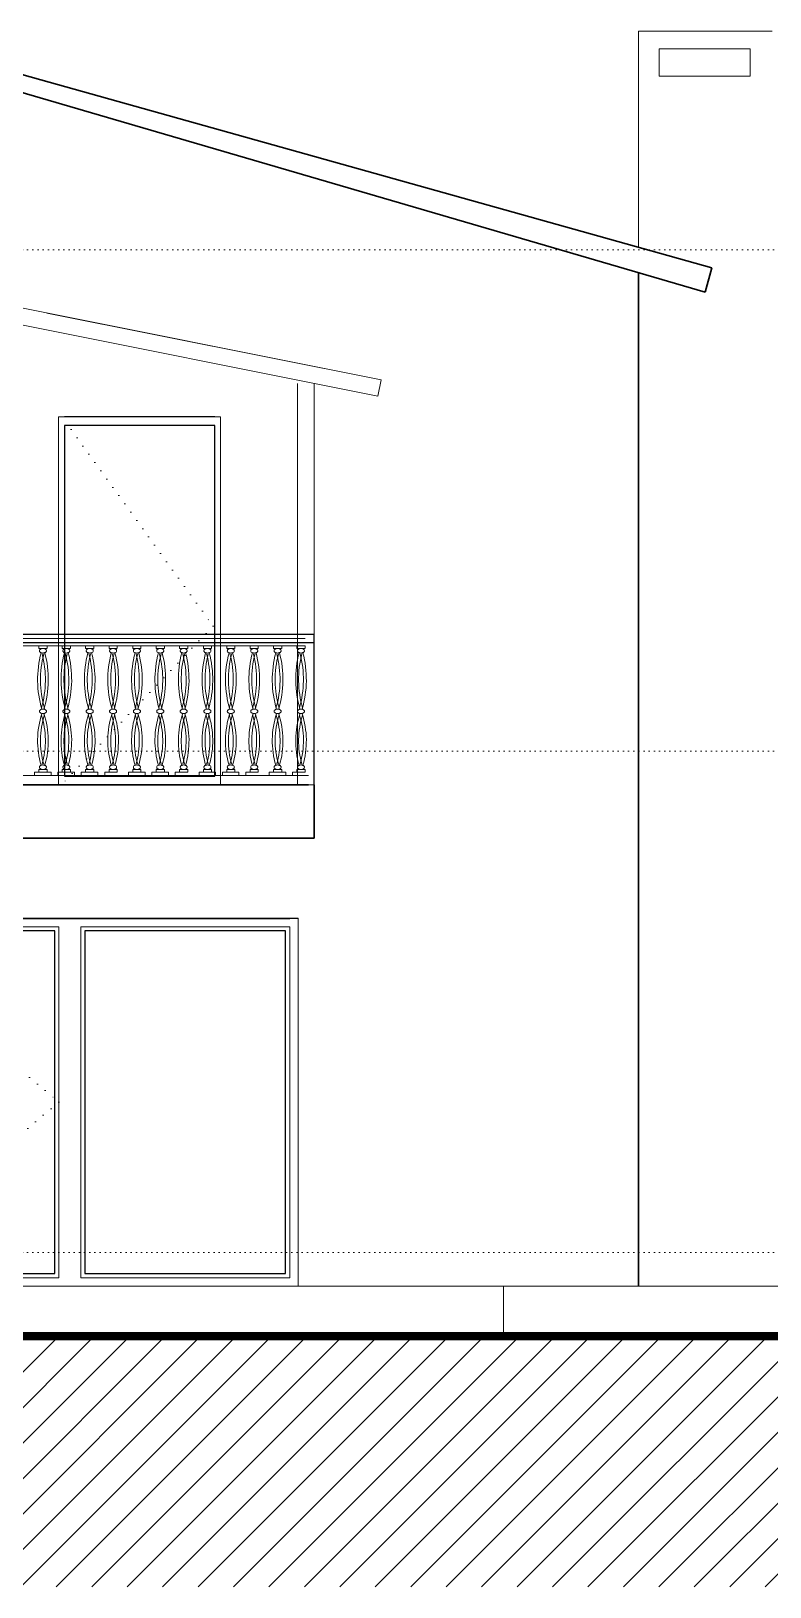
# Model space of a CAD drawing. Extents: x 775040 to 808375, y 4159409 to 4163651.
# Drawn here: x 799106 to 799548, y 4160061 to 4160992 of the extents above; entities that cross this region are included whole.
import ezdxf

# ---------------------------------------------------------------- set-up
doc = ezdxf.new("R2010")
doc.units = 0
doc.header["$MEASUREMENT"] = 0
doc.linetypes.add('ACAD_ISO07W100', pattern=[3, 0, -3])
doc.linetypes.add('DUZ', pattern=[500, 500])
doc.layers.get('0').update_dxf_attribs({"linetype": 'DUZ'})
doc.layers.add('pencere', color=3, linetype='Continuous')
for name, color, linetype, lineweight in [('Z_g2', 2, 'Continuous', 9), ('Z_g4', 4, 'Continuous', 15), ('Z_g5', 5, 'Continuous', 18), ('Z_g6', 6, 'Continuous', 20), ('Z_g8', 192, 'Continuous', 30), ('Z_izdot', 42, 'ACAD_ISO07W100', 9), ('Z_tarama', 8, 'Continuous', 5)]:
    doc.layers.add(name, color=color, linetype=linetype, lineweight=lineweight)

msp = doc.modelspace()

# ---------------------------------------------------------------- linework, layer by layer
at = {"color": 7, "linetype": 'Continuous'}
for p, q in [((799215.98, 4160761.14), (799125.98, 4160761.14)), ((798845.36, 4160631.14), (799275.49, 4160631.14)), ((799275.49, 4160541.14), (799275.49, 4160631.14)), ((798845.36, 4160626.14), (799275.49, 4160626.14))]:
    msp.add_line(p, q, dxfattribs=at)
at = {"layer": 'pencere'}
msp.add_lwpolyline([(799215.98, 4160756.14), (799125.98, 4160756.14), (799125.98, 4160546.14), (799215.98, 4160546.14)], close=True, dxfattribs=at)
at = {"layer": 'pencere', "color": 8}
for points in [[(799120.17, 4160453.64), (799000.17, 4160453.64), (799000.17, 4160248.64), (799120.17, 4160248.64)], [(799258.28, 4160453.64), (799138.28, 4160453.64), (799138.28, 4160248.64), (799258.28, 4160248.64)]]:
    msp.add_lwpolyline(points, close=True, dxfattribs=at)
at = {"layer": 'Z_g2'}
for p, q in [((798856.02, 4160630.91), (799270.02, 4160630.91)), ((799270.02, 4160628.54), (798856.02, 4160628.54)), ((798856.02, 4160624.19), (799270.02, 4160624.19)), ((799110.67, 4160624.13), (799110.67, 4160622.61)), ((799110.67, 4160624.13), (799115.58, 4160624.13)), ((799110.67, 4160622.61), (799115.41, 4160622.61)), ((799115.58, 4160622.61), (799115.58, 4160624.13)), ((799124.67, 4160624.13), (799124.67, 4160622.61)), ((799124.67, 4160624.13), (799129.58, 4160624.13)), ((799124.67, 4160622.61), (799129.41, 4160622.61)), ((799129.58, 4160622.61), (799129.58, 4160624.13)), ((799138.67, 4160624.13), (799138.67, 4160622.61)), ((799138.67, 4160624.13), (799143.58, 4160624.13)), ((799138.67, 4160622.61), (799143.41, 4160622.61)), ((799143.58, 4160622.61), (799143.58, 4160624.13)), ((799152.67, 4160624.13), (799152.67, 4160622.61)), ((799152.67, 4160624.13), (799157.58, 4160624.13)), ((799152.67, 4160622.61), (799157.41, 4160622.61)), ((799157.58, 4160622.61), (799157.58, 4160624.13)), ((799166.89, 4160624.13), (799166.89, 4160622.61)), ((799166.89, 4160622.61), (799171.63, 4160622.61)), ((799171.8, 4160622.61), (799171.8, 4160624.13)), ((799180.89, 4160624.13), (799180.89, 4160622.61)), ((799180.89, 4160622.61), (799185.63, 4160622.61)), ((799185.8, 4160622.61), (799185.8, 4160624.13)), ((799194.89, 4160624.13), (799194.89, 4160622.61)), ((799194.89, 4160622.61), (799199.63, 4160622.61)), ((799199.8, 4160622.61), (799199.8, 4160624.13)), ((799209.11, 4160624.13), (799209.11, 4160622.61)), ((799209.11, 4160622.61), (799213.85, 4160622.61)), ((799214.02, 4160622.61), (799214.02, 4160624.13)), ((799223.11, 4160624.13), (799223.11, 4160622.61)), ((799223.11, 4160622.61), (799227.85, 4160622.61)), ((799228.02, 4160622.61), (799228.02, 4160624.13)), ((799237.11, 4160624.13), (799237.11, 4160622.61)), ((799237.11, 4160622.61), (799241.85, 4160622.61)), ((799242.02, 4160622.61), (799242.02, 4160624.13)), ((799251.11, 4160624.13), (799251.11, 4160622.61)), ((799251.11, 4160622.61), (799255.85, 4160622.61)), ((799256.02, 4160622.61), (799256.02, 4160624.13)), ((799265.11, 4160624.13), (799265.11, 4160622.61)), ((799265.11, 4160622.61), (799269.85, 4160622.61)), ((799270.02, 4160622.61), (799270.02, 4160624.13)), ((798856.08, 4160546.68), (799272.03, 4160546.68)), ((799108.08, 4160546.65), (799108.08, 4160548.71)), ((799108.08, 4160548.71), (799118, 4160548.71)), ((799108.08, 4160546.65), (799118, 4160546.65)), ((799110.67, 4160550.23), (799115.58, 4160550.23)), ((799110.67, 4160548.71), (799110.67, 4160550.23)), ((799115.58, 4160550.23), (799115.58, 4160548.71)), ((799118, 4160548.71), (799118, 4160546.65)), ((799122.08, 4160546.65), (799122.08, 4160548.71)), ((799122.08, 4160548.71), (799132, 4160548.71)), ((799122.08, 4160546.65), (799132, 4160546.65)), ((799124.67, 4160550.23), (799129.58, 4160550.23)), ((799124.67, 4160548.71), (799124.67, 4160550.23)), ((799129.58, 4160550.23), (799129.58, 4160548.71)), ((799132, 4160548.71), (799132, 4160546.65)), ((799136.08, 4160546.65), (799136.08, 4160548.71)), ((799136.08, 4160548.71), (799146, 4160548.71)), ((799136.08, 4160546.65), (799146, 4160546.65)), ((799138.67, 4160550.23), (799143.58, 4160550.23)), ((799138.67, 4160548.71), (799138.67, 4160550.23)), ((799143.58, 4160550.23), (799143.58, 4160548.71)), ((799146, 4160548.71), (799146, 4160546.65)), ((799150.08, 4160546.65), (799150.08, 4160548.71)), ((799150.08, 4160548.71), (799157.58, 4160548.71)), ((799150.08, 4160546.65), (799272.03, 4160546.65)), ((799152.67, 4160550.23), (799157.58, 4160550.23)), ((799152.67, 4160548.71), (799152.67, 4160550.23)), ((799157.58, 4160550.23), (799157.58, 4160548.71)), ((799164.3, 4160546.65), (799164.3, 4160548.71)), ((799164.3, 4160548.71), (799174.22, 4160548.71)), ((799166.89, 4160550.23), (799171.8, 4160550.23)), ((799166.89, 4160548.71), (799166.89, 4160550.23)), ((799171.8, 4160550.23), (799171.8, 4160548.71)), ((799174.22, 4160548.71), (799174.22, 4160546.65)), ((799178.3, 4160546.65), (799178.3, 4160548.71)), ((799178.3, 4160548.71), (799188.22, 4160548.71)), ((799180.89, 4160550.23), (799185.8, 4160550.23)), ((799180.89, 4160548.71), (799180.89, 4160550.23)), ((799185.8, 4160550.23), (799185.8, 4160548.71)), ((799188.22, 4160548.71), (799188.22, 4160546.65)), ((799192.3, 4160546.65), (799192.3, 4160548.71)), ((799192.3, 4160548.71), (799199.8, 4160548.71)), ((799194.89, 4160550.23), (799199.8, 4160550.23)), ((799194.89, 4160548.71), (799194.89, 4160550.23)), ((799199.8, 4160550.23), (799199.8, 4160548.71)), ((799206.52, 4160546.65), (799206.52, 4160548.71)), ((799206.52, 4160548.71), (799216.44, 4160548.71)), ((799209.11, 4160550.23), (799214.02, 4160550.23)), ((799209.11, 4160548.71), (799209.11, 4160550.23)), ((799214.02, 4160550.23), (799214.02, 4160548.71)), ((799216.44, 4160548.71), (799216.44, 4160546.65)), ((799220.52, 4160546.65), (799220.52, 4160548.71)), ((799220.52, 4160548.71), (799230.44, 4160548.71)), ((799223.11, 4160550.23), (799228.02, 4160550.23)), ((799223.11, 4160548.71), (799223.11, 4160550.23)), ((799228.02, 4160550.23), (799228.02, 4160548.71)), ((799230.44, 4160548.71), (799230.44, 4160546.65)), ((799234.52, 4160546.65), (799234.52, 4160548.71)), ((799234.52, 4160548.71), (799242.02, 4160548.71)), ((799237.11, 4160550.23), (799242.02, 4160550.23)), ((799237.11, 4160548.71), (799237.11, 4160550.23)), ((799242.02, 4160550.23), (799242.02, 4160548.71)), ((799248.52, 4160546.65), (799248.52, 4160548.71)), ((799248.52, 4160548.71), (799258.44, 4160548.71)), ((799251.11, 4160550.23), (799256.02, 4160550.23)), ((799251.11, 4160548.71), (799251.11, 4160550.23)), ((799256.02, 4160550.23), (799256.02, 4160548.71)), ((799258.44, 4160548.71), (799258.44, 4160546.65)), ((799262.52, 4160546.65), (799262.52, 4160548.71)), ((799262.52, 4160548.71), (799270.02, 4160548.71)), ((799265.11, 4160550.23), (799270.02, 4160550.23)), ((799265.11, 4160548.71), (799265.11, 4160550.23)), ((799270.02, 4160550.23), (799270.02, 4160548.71)), ((801129.44, 4160241.14), (798659.44, 4160241.14)), ((799469.44, 4160241.14), (800329.44, 4160241.14))]:
    msp.add_line(p, q, dxfattribs=at)
msp.add_lwpolyline([(798768.83, 4160211.14), (798768.83, 4160241.14), (799388.83, 4160241.14), (799388.83, 4160211.14)], dxfattribs=at)
for centre, radius, start, end in [((799172.52, 4160604.02), 62.58, 165.11807, 196.46309), ((799111.9, 4160621.26), 0.888, 147.08529, 180), ((799111.9, 4160621.26), 0.888, 180, 212.91471), ((799112.49, 4160620.88), 1.59, 122.61584, 147.08529), ((799112.49, 4160621.64), 1.59, 212.91471, 237.38416), ((799112.87, 4160620.27), 2.3, 104.84555, 122.61584), ((799112.87, 4160622.24), 2.3, 237.38416, 255.15445), ((799172.83, 4160604.02), 61.16, 165.36498, 196.18961), ((799053.43, 4160604.02), 61.16, 343.81039, 14.63502), ((799113.13, 4160619.32), 3.29, 90, 104.84555), ((799113.13, 4160623.2), 3.29, 255.15445, 270), ((799113.13, 4160619.32), 3.29, 75.15445, 90), ((799113.13, 4160623.2), 3.29, 270, 284.84555), ((799053.74, 4160604.02), 62.58, 343.53691, 14.88193), ((799113.38, 4160620.27), 2.3, 57.38416, 75.15445), ((799113.38, 4160622.24), 2.3, 284.84555, 302.61584), ((799113.77, 4160620.88), 1.59, 32.91471, 57.38416), ((799113.77, 4160621.64), 1.59, 302.61584, 327.08529), ((799114.35, 4160621.26), 0.888, 0, 32.91471), ((799114.35, 4160621.26), 0.888, 327.08529, 0), ((799186.52, 4160604.02), 62.58, 165.11807, 196.46309), ((799125.9, 4160621.26), 0.888, 147.08529, 180), ((799125.9, 4160621.26), 0.888, 180, 212.91471), ((799126.49, 4160620.88), 1.59, 122.61584, 147.08529), ((799126.49, 4160621.64), 1.59, 212.91471, 237.38416), ((799126.87, 4160620.27), 2.3, 104.84555, 122.61584), ((799126.87, 4160622.24), 2.3, 237.38416, 255.15445), ((799186.83, 4160604.02), 61.16, 165.36498, 196.18961), ((799067.43, 4160604.02), 61.16, 343.81039, 14.63502), ((799127.13, 4160619.32), 3.29, 90, 104.84555), ((799127.13, 4160623.2), 3.29, 255.15445, 270), ((799127.13, 4160619.32), 3.29, 75.15445, 90), ((799127.13, 4160623.2), 3.29, 270, 284.84555), ((799067.74, 4160604.02), 62.58, 343.53691, 14.88193), ((799127.38, 4160620.27), 2.3, 57.38416, 75.15445), ((799127.38, 4160622.24), 2.3, 284.84555, 302.61584), ((799127.77, 4160620.88), 1.59, 32.91471, 57.38416), ((799127.77, 4160621.64), 1.59, 302.61584, 327.08529), ((799128.35, 4160621.26), 0.888, 0, 32.91471), ((799128.35, 4160621.26), 0.888, 327.08529, 0), ((799200.52, 4160604.02), 62.58, 165.11807, 196.46309), ((799139.9, 4160621.26), 0.888, 147.08529, 180), ((799139.9, 4160621.26), 0.888, 180, 212.91471), ((799140.49, 4160620.88), 1.59, 122.61584, 147.08529), ((799140.49, 4160621.64), 1.59, 212.91471, 237.38416), ((799140.87, 4160620.27), 2.3, 104.84555, 122.61584), ((799140.87, 4160622.24), 2.3, 237.38416, 255.15445), ((799200.83, 4160604.02), 61.16, 165.36498, 196.18961), ((799081.43, 4160604.02), 61.16, 343.81039, 14.63502), ((799141.13, 4160619.32), 3.29, 90, 104.84555), ((799141.13, 4160623.2), 3.29, 255.15445, 270), ((799141.13, 4160619.32), 3.29, 75.15445, 90), ((799141.13, 4160623.2), 3.29, 270, 284.84555), ((799081.74, 4160604.02), 62.58, 343.53691, 14.88193), ((799141.38, 4160620.27), 2.3, 57.38416, 75.15445), ((799141.38, 4160622.24), 2.3, 284.84555, 302.61584), ((799141.77, 4160620.88), 1.59, 32.91471, 57.38416), ((799141.77, 4160621.64), 1.59, 302.61584, 327.08529), ((799142.35, 4160621.26), 0.888, 0, 32.91471), ((799142.35, 4160621.26), 0.888, 327.08529, 0), ((799214.52, 4160604.02), 62.58, 165.11807, 196.46309), ((799153.9, 4160621.26), 0.888, 147.08529, 180), ((799153.9, 4160621.26), 0.888, 180, 212.91471), ((799154.49, 4160620.88), 1.59, 122.61584, 147.08529), ((799154.49, 4160621.64), 1.59, 212.91471, 237.38416), ((799154.87, 4160620.27), 2.3, 104.84555, 122.61584), ((799154.87, 4160622.24), 2.3, 237.38416, 255.15445), ((799214.83, 4160604.02), 61.16, 165.36498, 196.18961), ((799095.43, 4160604.02), 61.16, 343.81039, 14.63502), ((799155.13, 4160619.32), 3.29, 90, 104.84555), ((799155.13, 4160623.2), 3.29, 255.15445, 270), ((799155.13, 4160619.32), 3.29, 75.15445, 90), ((799155.13, 4160623.2), 3.29, 270, 284.84555), ((799095.74, 4160604.02), 62.58, 343.53691, 14.88193), ((799155.38, 4160620.27), 2.3, 57.38416, 75.15445), ((799155.38, 4160622.24), 2.3, 284.84555, 302.61584), ((799155.77, 4160620.88), 1.59, 32.91471, 57.38416), ((799155.77, 4160621.64), 1.59, 302.61584, 327.08529), ((799156.35, 4160621.26), 0.888, 0, 32.91471), ((799156.35, 4160621.26), 0.888, 327.08529, 0), ((799228.73, 4160604.02), 62.58, 165.11807, 196.46309), ((799168.12, 4160621.26), 0.888, 147.08529, 180), ((799168.12, 4160621.26), 0.888, 180, 212.91471), ((799168.7, 4160620.88), 1.59, 122.61584, 147.08529), ((799168.7, 4160621.64), 1.59, 212.91471, 237.38416), ((799169.09, 4160620.27), 2.3, 104.84555, 122.61584), ((799169.09, 4160622.24), 2.3, 237.38416, 255.15445), ((799229.04, 4160604.02), 61.16, 165.36498, 196.18961), ((799109.65, 4160604.02), 61.16, 343.81039, 14.63502), ((799169.35, 4160619.32), 3.29, 90, 104.84555), ((799169.35, 4160623.2), 3.29, 255.15445, 270), ((799169.35, 4160619.32), 3.29, 75.15445, 90), ((799169.35, 4160623.2), 3.29, 270, 284.84555), ((799109.96, 4160604.02), 62.58, 343.53691, 14.88193), ((799169.6, 4160620.27), 2.3, 57.38416, 75.15445), ((799169.6, 4160622.24), 2.3, 284.84555, 302.61584), ((799169.99, 4160620.88), 1.59, 32.91471, 57.38416), ((799169.99, 4160621.64), 1.59, 302.61584, 327.08529), ((799170.57, 4160621.26), 0.888, 0, 32.91471), ((799170.57, 4160621.26), 0.888, 327.08529, 0), ((799242.73, 4160604.02), 62.58, 165.11807, 196.46309), ((799182.12, 4160621.26), 0.888, 147.08529, 180), ((799182.12, 4160621.26), 0.888, 180, 212.91471), ((799182.7, 4160620.88), 1.59, 122.61584, 147.08529), ((799182.7, 4160621.64), 1.59, 212.91471, 237.38416), ((799183.09, 4160620.27), 2.3, 104.84555, 122.61584), ((799183.09, 4160622.24), 2.3, 237.38416, 255.15445), ((799243.04, 4160604.02), 61.16, 165.36498, 196.18961), ((799123.65, 4160604.02), 61.16, 343.81039, 14.63502), ((799183.35, 4160619.32), 3.29, 90, 104.84555), ((799183.35, 4160623.2), 3.29, 255.15445, 270), ((799183.35, 4160619.32), 3.29, 75.15445, 90), ((799183.35, 4160623.2), 3.29, 270, 284.84555), ((799123.96, 4160604.02), 62.58, 343.53691, 14.88193), ((799183.6, 4160620.27), 2.3, 57.38416, 75.15445), ((799183.6, 4160622.24), 2.3, 284.84555, 302.61584), ((799183.99, 4160620.88), 1.59, 32.91471, 57.38416), ((799183.99, 4160621.64), 1.59, 302.61584, 327.08529), ((799184.57, 4160621.26), 0.888, 0, 32.91471), ((799184.57, 4160621.26), 0.888, 327.08529, 0), ((799256.73, 4160604.02), 62.58, 165.11807, 196.46309), ((799196.12, 4160621.26), 0.888, 147.08529, 180), ((799196.12, 4160621.26), 0.888, 180, 212.91471), ((799196.7, 4160620.88), 1.59, 122.61584, 147.08529), ((799196.7, 4160621.64), 1.59, 212.91471, 237.38416), ((799197.09, 4160620.27), 2.3, 104.84555, 122.61584), ((799197.09, 4160622.24), 2.3, 237.38416, 255.15445), ((799257.04, 4160604.02), 61.16, 165.36498, 196.18961), ((799137.65, 4160604.02), 61.16, 343.81039, 14.63502), ((799197.35, 4160619.32), 3.29, 90, 104.84555), ((799197.35, 4160623.2), 3.29, 255.15445, 270), ((799197.35, 4160619.32), 3.29, 75.15445, 90), ((799197.35, 4160623.2), 3.29, 270, 284.84555), ((799137.96, 4160604.02), 62.58, 343.53691, 14.88193), ((799197.6, 4160620.27), 2.3, 57.38416, 75.15445), ((799197.6, 4160622.24), 2.3, 284.84555, 302.61584), ((799197.99, 4160620.88), 1.59, 32.91471, 57.38416), ((799197.99, 4160621.64), 1.59, 302.61584, 327.08529), ((799198.57, 4160621.26), 0.888, 0, 32.91471), ((799198.57, 4160621.26), 0.888, 327.08529, 0), ((799270.95, 4160604.02), 62.58, 165.11807, 196.46309), ((799210.34, 4160621.26), 0.888, 147.08529, 180), ((799210.34, 4160621.26), 0.888, 180, 212.91471), ((799210.92, 4160620.88), 1.59, 122.61584, 147.08529), ((799210.92, 4160621.64), 1.59, 212.91471, 237.38416), ((799211.31, 4160620.27), 2.3, 104.84555, 122.61584), ((799211.31, 4160622.24), 2.3, 237.38416, 255.15445), ((799271.26, 4160604.02), 61.16, 165.36498, 196.18961), ((799151.86, 4160604.02), 61.16, 343.81039, 14.63502), ((799211.56, 4160619.32), 3.29, 90, 104.84555), ((799211.56, 4160623.2), 3.29, 255.15445, 270), ((799211.56, 4160619.32), 3.29, 75.15445, 90), ((799211.56, 4160623.2), 3.29, 270, 284.84555), ((799152.18, 4160604.02), 62.58, 343.53691, 14.88193), ((799211.82, 4160620.27), 2.3, 57.38416, 75.15445), ((799211.82, 4160622.24), 2.3, 284.84555, 302.61584), ((799212.2, 4160620.88), 1.59, 32.91471, 57.38416), ((799212.2, 4160621.64), 1.59, 302.61584, 327.08529), ((799212.79, 4160621.26), 0.888, 0, 32.91471), ((799212.79, 4160621.26), 0.888, 327.08529, 0), ((799284.95, 4160604.02), 62.58, 165.11807, 196.46309), ((799224.34, 4160621.26), 0.888, 147.08529, 180), ((799224.34, 4160621.26), 0.888, 180, 212.91471), ((799224.92, 4160620.88), 1.59, 122.61584, 147.08529), ((799224.92, 4160621.64), 1.59, 212.91471, 237.38416), ((799225.31, 4160620.27), 2.3, 104.84555, 122.61584), ((799225.31, 4160622.24), 2.3, 237.38416, 255.15445), ((799285.26, 4160604.02), 61.16, 165.36498, 196.18961), ((799165.86, 4160604.02), 61.16, 343.81039, 14.63502), ((799225.56, 4160619.32), 3.29, 90, 104.84555), ((799225.56, 4160623.2), 3.29, 255.15445, 270), ((799225.56, 4160619.32), 3.29, 75.15445, 90), ((799225.56, 4160623.2), 3.29, 270, 284.84555), ((799166.18, 4160604.02), 62.58, 343.53691, 14.88193), ((799225.82, 4160620.27), 2.3, 57.38416, 75.15445), ((799225.82, 4160622.24), 2.3, 284.84555, 302.61584), ((799226.2, 4160620.88), 1.59, 32.91471, 57.38416), ((799226.2, 4160621.64), 1.59, 302.61584, 327.08529), ((799226.79, 4160621.26), 0.888, 0, 32.91471), ((799226.79, 4160621.26), 0.888, 327.08529, 0), ((799298.95, 4160604.02), 62.58, 165.11807, 196.46309), ((799238.34, 4160621.26), 0.888, 147.08529, 180), ((799238.34, 4160621.26), 0.888, 180, 212.91471), ((799238.92, 4160620.88), 1.59, 122.61584, 147.08529), ((799238.92, 4160621.64), 1.59, 212.91471, 237.38416), ((799239.31, 4160620.27), 2.3, 104.84555, 122.61584), ((799239.31, 4160622.24), 2.3, 237.38416, 255.15445), ((799299.26, 4160604.02), 61.16, 165.36498, 196.18961), ((799179.86, 4160604.02), 61.16, 343.81039, 14.63502), ((799239.56, 4160619.32), 3.29, 90, 104.84555), ((799239.56, 4160623.2), 3.29, 255.15445, 270), ((799239.56, 4160619.32), 3.29, 75.15445, 90), ((799239.56, 4160623.2), 3.29, 270, 284.84555), ((799180.18, 4160604.02), 62.58, 343.53691, 14.88193), ((799239.82, 4160620.27), 2.3, 57.38416, 75.15445), ((799239.82, 4160622.24), 2.3, 284.84555, 302.61584), ((799240.2, 4160620.88), 1.59, 32.91471, 57.38416), ((799240.2, 4160621.64), 1.59, 302.61584, 327.08529), ((799240.79, 4160621.26), 0.888, 0, 32.91471), ((799240.79, 4160621.26), 0.888, 327.08529, 0), ((799312.95, 4160604.02), 62.58, 165.11807, 196.46309), ((799252.34, 4160621.26), 0.888, 147.08529, 180), ((799252.34, 4160621.26), 0.888, 180, 212.91471), ((799252.92, 4160620.88), 1.59, 122.61584, 147.08529), ((799252.92, 4160621.64), 1.59, 212.91471, 237.38416), ((799253.31, 4160620.27), 2.3, 104.84555, 122.61584), ((799253.31, 4160622.24), 2.3, 237.38416, 255.15445), ((799313.26, 4160604.02), 61.16, 165.36498, 196.18961), ((799193.86, 4160604.02), 61.16, 343.81039, 14.63502), ((799253.56, 4160619.32), 3.29, 90, 104.84555), ((799253.56, 4160623.2), 3.29, 255.15445, 270), ((799253.56, 4160619.32), 3.29, 75.15445, 90), ((799253.56, 4160623.2), 3.29, 270, 284.84555), ((799194.18, 4160604.02), 62.58, 343.53691, 14.88193), ((799253.82, 4160620.27), 2.3, 57.38416, 75.15445), ((799253.82, 4160622.24), 2.3, 284.84555, 302.61584), ((799254.2, 4160620.88), 1.59, 32.91471, 57.38416), ((799254.2, 4160621.64), 1.59, 302.61584, 327.08529), ((799254.79, 4160621.26), 0.888, 0, 32.91471), ((799254.79, 4160621.26), 0.888, 327.08529, 0), ((799326.95, 4160604.02), 62.58, 165.11807, 196.46309), ((799266.34, 4160621.26), 0.888, 147.08529, 180), ((799266.34, 4160621.26), 0.888, 180, 212.91471), ((799266.92, 4160620.88), 1.59, 122.61584, 147.08529), ((799266.92, 4160621.64), 1.59, 212.91471, 237.38416), ((799267.31, 4160620.27), 2.3, 104.84555, 122.61584), ((799267.31, 4160622.24), 2.3, 237.38416, 255.15445), ((799327.26, 4160604.02), 61.16, 165.36498, 196.18961), ((799207.86, 4160604.02), 61.16, 343.81039, 14.63502), ((799267.56, 4160619.32), 3.29, 90, 104.84555), ((799267.56, 4160623.2), 3.29, 255.15445, 270), ((799267.56, 4160619.32), 3.29, 75.15445, 90), ((799267.56, 4160623.2), 3.29, 270, 284.84555), ((799208.18, 4160604.02), 62.58, 343.53691, 14.88193), ((799267.82, 4160620.27), 2.3, 57.38416, 75.15445), ((799267.82, 4160622.24), 2.3, 284.84555, 302.61584), ((799268.2, 4160620.88), 1.59, 32.91471, 57.38416), ((799268.2, 4160621.64), 1.59, 302.61584, 327.08529), ((799268.79, 4160621.26), 0.888, 0, 32.91471), ((799268.79, 4160621.26), 0.888, 327.08529, 0), ((799162.1, 4160567.39), 52.17, 161.95585, 196.30904), ((799111.9, 4160584.99), 0.888, 147.08529, 180), ((799111.9, 4160584.99), 0.888, 180, 212.91471), ((799112.49, 4160584.61), 1.59, 122.61584, 147.08529), ((799112.49, 4160585.37), 1.59, 212.91471, 237.38416), ((799112.87, 4160584.01), 2.3, 104.84555, 122.61584), ((799112.87, 4160585.98), 2.3, 237.38416, 255.15445), ((799162.25, 4160567.39), 50.59, 162.18644, 196.10094), ((799064, 4160567.39), 50.59, 343.89906, 17.81356), ((799113.13, 4160583.05), 3.29, 90, 104.84555), ((799113.13, 4160586.93), 3.29, 255.15445, 270), ((799113.13, 4160583.05), 3.29, 75.15445, 90), ((799113.13, 4160586.93), 3.29, 270, 284.84555), ((799064.15, 4160567.39), 52.17, 343.69096, 18.04415), ((799113.38, 4160584.01), 2.3, 57.38416, 75.15445), ((799113.38, 4160585.98), 2.3, 284.84555, 302.61584), ((799113.77, 4160584.61), 1.59, 32.91471, 57.38416), ((799113.77, 4160585.37), 1.59, 302.61584, 327.08529), ((799114.35, 4160584.99), 0.888, 0, 32.91471), ((799114.35, 4160584.99), 0.888, 327.08529, 0), ((799176.1, 4160567.39), 52.17, 161.95585, 196.30904), ((799125.9, 4160584.99), 0.888, 147.08529, 180), ((799125.9, 4160584.99), 0.888, 180, 212.91471), ((799126.49, 4160584.61), 1.59, 122.61584, 147.08529), ((799126.49, 4160585.37), 1.59, 212.91471, 237.38416), ((799126.87, 4160584.01), 2.3, 104.84555, 122.61584), ((799126.87, 4160585.98), 2.3, 237.38416, 255.15445), ((799176.25, 4160567.39), 50.59, 162.18644, 196.10094), ((799078, 4160567.39), 50.59, 343.89906, 17.81356), ((799127.13, 4160583.05), 3.29, 90, 104.84555), ((799127.13, 4160586.93), 3.29, 255.15445, 270), ((799127.13, 4160583.05), 3.29, 75.15445, 90), ((799127.13, 4160586.93), 3.29, 270, 284.84555), ((799078.15, 4160567.39), 52.17, 343.69096, 18.04415), ((799127.38, 4160584.01), 2.3, 57.38416, 75.15445), ((799127.38, 4160585.98), 2.3, 284.84555, 302.61584), ((799127.77, 4160584.61), 1.59, 32.91471, 57.38416), ((799127.77, 4160585.37), 1.59, 302.61584, 327.08529), ((799128.35, 4160584.99), 0.888, 0, 32.91471), ((799128.35, 4160584.99), 0.888, 327.08529, 0), ((799190.1, 4160567.39), 52.17, 161.95585, 196.30904), ((799139.9, 4160584.99), 0.888, 147.08529, 180), ((799139.9, 4160584.99), 0.888, 180, 212.91471), ((799140.49, 4160584.61), 1.59, 122.61584, 147.08529), ((799140.49, 4160585.37), 1.59, 212.91471, 237.38416), ((799140.87, 4160584.01), 2.3, 104.84555, 122.61584), ((799140.87, 4160585.98), 2.3, 237.38416, 255.15445), ((799190.25, 4160567.39), 50.59, 162.18644, 196.10094), ((799092, 4160567.39), 50.59, 343.89906, 17.81356), ((799141.13, 4160583.05), 3.29, 90, 104.84555), ((799141.13, 4160586.93), 3.29, 255.15445, 270), ((799141.13, 4160583.05), 3.29, 75.15445, 90), ((799141.13, 4160586.93), 3.29, 270, 284.84555), ((799092.15, 4160567.39), 52.17, 343.69096, 18.04415), ((799141.38, 4160584.01), 2.3, 57.38416, 75.15445), ((799141.38, 4160585.98), 2.3, 284.84555, 302.61584), ((799141.77, 4160584.61), 1.59, 32.91471, 57.38416), ((799141.77, 4160585.37), 1.59, 302.61584, 327.08529), ((799142.35, 4160584.99), 0.888, 0, 32.91471), ((799142.35, 4160584.99), 0.888, 327.08529, 0), ((799204.1, 4160567.39), 52.17, 161.95585, 196.30904), ((799153.9, 4160584.99), 0.888, 147.08529, 180), ((799153.9, 4160584.99), 0.888, 180, 212.91471), ((799154.49, 4160584.61), 1.59, 122.61584, 147.08529), ((799154.49, 4160585.37), 1.59, 212.91471, 237.38416), ((799154.87, 4160584.01), 2.3, 104.84555, 122.61584), ((799154.87, 4160585.98), 2.3, 237.38416, 255.15445), ((799204.25, 4160567.39), 50.59, 162.18644, 196.10094), ((799106, 4160567.39), 50.59, 343.89906, 17.81356), ((799155.13, 4160583.05), 3.29, 90, 104.84555), ((799155.13, 4160586.93), 3.29, 255.15445, 270), ((799155.13, 4160583.05), 3.29, 75.15445, 90), ((799155.13, 4160586.93), 3.29, 270, 284.84555), ((799106.15, 4160567.39), 52.17, 343.69096, 18.04415), ((799155.38, 4160584.01), 2.3, 57.38416, 75.15445), ((799155.38, 4160585.98), 2.3, 284.84555, 302.61584), ((799155.77, 4160584.61), 1.59, 32.91471, 57.38416), ((799155.77, 4160585.37), 1.59, 302.61584, 327.08529), ((799156.35, 4160584.99), 0.888, 0, 32.91471), ((799156.35, 4160584.99), 0.888, 327.08529, 0), ((799218.32, 4160567.39), 52.17, 161.95585, 196.30904), ((799168.12, 4160584.99), 0.888, 147.08529, 180), ((799168.12, 4160584.99), 0.888, 180, 212.91471), ((799168.7, 4160584.61), 1.59, 122.61584, 147.08529), ((799168.7, 4160585.37), 1.59, 212.91471, 237.38416), ((799169.09, 4160584.01), 2.3, 104.84555, 122.61584), ((799169.09, 4160585.98), 2.3, 237.38416, 255.15445), ((799218.47, 4160567.39), 50.59, 162.18644, 196.10094), ((799120.22, 4160567.39), 50.59, 343.89906, 17.81356), ((799169.35, 4160583.05), 3.29, 90, 104.84555), ((799169.35, 4160586.93), 3.29, 255.15445, 270), ((799169.35, 4160583.05), 3.29, 75.15445, 90), ((799169.35, 4160586.93), 3.29, 270, 284.84555), ((799120.37, 4160567.39), 52.17, 343.69096, 18.04415), ((799169.6, 4160584.01), 2.3, 57.38416, 75.15445), ((799169.6, 4160585.98), 2.3, 284.84555, 302.61584), ((799169.99, 4160584.61), 1.59, 32.91471, 57.38416), ((799169.99, 4160585.37), 1.59, 302.61584, 327.08529), ((799170.57, 4160584.99), 0.888, 0, 32.91471), ((799170.57, 4160584.99), 0.888, 327.08529, 0), ((799232.32, 4160567.39), 52.17, 161.95585, 196.30904), ((799182.12, 4160584.99), 0.888, 147.08529, 180), ((799182.12, 4160584.99), 0.888, 180, 212.91471), ((799182.7, 4160584.61), 1.59, 122.61584, 147.08529), ((799182.7, 4160585.37), 1.59, 212.91471, 237.38416), ((799183.09, 4160584.01), 2.3, 104.84555, 122.61584), ((799183.09, 4160585.98), 2.3, 237.38416, 255.15445), ((799232.47, 4160567.39), 50.59, 162.18644, 196.10094), ((799134.22, 4160567.39), 50.59, 343.89906, 17.81356), ((799183.35, 4160583.05), 3.29, 90, 104.84555), ((799183.35, 4160586.93), 3.29, 255.15445, 270), ((799183.35, 4160583.05), 3.29, 75.15445, 90), ((799183.35, 4160586.93), 3.29, 270, 284.84555), ((799134.37, 4160567.39), 52.17, 343.69096, 18.04415), ((799183.6, 4160584.01), 2.3, 57.38416, 75.15445), ((799183.6, 4160585.98), 2.3, 284.84555, 302.61584), ((799183.99, 4160584.61), 1.59, 32.91471, 57.38416), ((799183.99, 4160585.37), 1.59, 302.61584, 327.08529), ((799184.57, 4160584.99), 0.888, 0, 32.91471), ((799184.57, 4160584.99), 0.888, 327.08529, 0), ((799246.32, 4160567.39), 52.17, 161.95585, 196.30904), ((799196.12, 4160584.99), 0.888, 147.08529, 180), ((799196.12, 4160584.99), 0.888, 180, 212.91471), ((799196.7, 4160584.61), 1.59, 122.61584, 147.08529), ((799196.7, 4160585.37), 1.59, 212.91471, 237.38416), ((799197.09, 4160584.01), 2.3, 104.84555, 122.61584), ((799197.09, 4160585.98), 2.3, 237.38416, 255.15445), ((799246.47, 4160567.39), 50.59, 162.18644, 196.10094), ((799148.22, 4160567.39), 50.59, 343.89906, 17.81356), ((799197.35, 4160583.05), 3.29, 90, 104.84555), ((799197.35, 4160586.93), 3.29, 255.15445, 270), ((799197.35, 4160583.05), 3.29, 75.15445, 90), ((799197.35, 4160586.93), 3.29, 270, 284.84555), ((799148.37, 4160567.39), 52.17, 343.69096, 18.04415), ((799197.6, 4160584.01), 2.3, 57.38416, 75.15445), ((799197.6, 4160585.98), 2.3, 284.84555, 302.61584), ((799197.99, 4160584.61), 1.59, 32.91471, 57.38416), ((799197.99, 4160585.37), 1.59, 302.61584, 327.08529), ((799198.57, 4160584.99), 0.888, 0, 32.91471), ((799198.57, 4160584.99), 0.888, 327.08529, 0), ((799260.54, 4160567.39), 52.17, 161.95585, 196.30904), ((799210.34, 4160584.99), 0.888, 147.08529, 180), ((799210.34, 4160584.99), 0.888, 180, 212.91471), ((799210.92, 4160584.61), 1.59, 122.61584, 147.08529), ((799210.92, 4160585.37), 1.59, 212.91471, 237.38416), ((799211.31, 4160584.01), 2.3, 104.84555, 122.61584), ((799211.31, 4160585.98), 2.3, 237.38416, 255.15445), ((799260.69, 4160567.39), 50.59, 162.18644, 196.10094), ((799162.44, 4160567.39), 50.59, 343.89906, 17.81356), ((799211.56, 4160583.05), 3.29, 90, 104.84555), ((799211.56, 4160586.93), 3.29, 255.15445, 270), ((799211.56, 4160583.05), 3.29, 75.15445, 90), ((799211.56, 4160586.93), 3.29, 270, 284.84555), ((799162.59, 4160567.39), 52.17, 343.69096, 18.04415), ((799211.82, 4160584.01), 2.3, 57.38416, 75.15445), ((799211.82, 4160585.98), 2.3, 284.84555, 302.61584), ((799212.2, 4160584.61), 1.59, 32.91471, 57.38416), ((799212.2, 4160585.37), 1.59, 302.61584, 327.08529), ((799212.79, 4160584.99), 0.888, 0, 32.91471), ((799212.79, 4160584.99), 0.888, 327.08529, 0), ((799274.54, 4160567.39), 52.17, 161.95585, 196.30904), ((799224.34, 4160584.99), 0.888, 147.08529, 180), ((799224.34, 4160584.99), 0.888, 180, 212.91471), ((799224.92, 4160584.61), 1.59, 122.61584, 147.08529), ((799224.92, 4160585.37), 1.59, 212.91471, 237.38416), ((799225.31, 4160584.01), 2.3, 104.84555, 122.61584), ((799225.31, 4160585.98), 2.3, 237.38416, 255.15445), ((799274.69, 4160567.39), 50.59, 162.18644, 196.10094), ((799176.44, 4160567.39), 50.59, 343.89906, 17.81356), ((799225.56, 4160583.05), 3.29, 90, 104.84555), ((799225.56, 4160586.93), 3.29, 255.15445, 270), ((799225.56, 4160583.05), 3.29, 75.15445, 90), ((799225.56, 4160586.93), 3.29, 270, 284.84555), ((799176.59, 4160567.39), 52.17, 343.69096, 18.04415), ((799225.82, 4160584.01), 2.3, 57.38416, 75.15445), ((799225.82, 4160585.98), 2.3, 284.84555, 302.61584), ((799226.2, 4160584.61), 1.59, 32.91471, 57.38416), ((799226.2, 4160585.37), 1.59, 302.61584, 327.08529), ((799226.79, 4160584.99), 0.888, 0, 32.91471), ((799226.79, 4160584.99), 0.888, 327.08529, 0), ((799288.54, 4160567.39), 52.17, 161.95585, 196.30904), ((799238.34, 4160584.99), 0.888, 147.08529, 180), ((799238.34, 4160584.99), 0.888, 180, 212.91471), ((799238.92, 4160584.61), 1.59, 122.61584, 147.08529), ((799238.92, 4160585.37), 1.59, 212.91471, 237.38416), ((799239.31, 4160584.01), 2.3, 104.84555, 122.61584), ((799239.31, 4160585.98), 2.3, 237.38416, 255.15445), ((799288.69, 4160567.39), 50.59, 162.18644, 196.10094), ((799190.44, 4160567.39), 50.59, 343.89906, 17.81356), ((799239.56, 4160583.05), 3.29, 90, 104.84555), ((799239.56, 4160586.93), 3.29, 255.15445, 270), ((799239.56, 4160583.05), 3.29, 75.15445, 90), ((799239.56, 4160586.93), 3.29, 270, 284.84555), ((799190.59, 4160567.39), 52.17, 343.69096, 18.04415), ((799239.82, 4160584.01), 2.3, 57.38416, 75.15445), ((799239.82, 4160585.98), 2.3, 284.84555, 302.61584), ((799240.2, 4160584.61), 1.59, 32.91471, 57.38416), ((799240.2, 4160585.37), 1.59, 302.61584, 327.08529), ((799240.79, 4160584.99), 0.888, 0, 32.91471), ((799240.79, 4160584.99), 0.888, 327.08529, 0), ((799302.54, 4160567.39), 52.17, 161.95585, 196.30904), ((799252.34, 4160584.99), 0.888, 147.08529, 180), ((799252.34, 4160584.99), 0.888, 180, 212.91471), ((799252.92, 4160584.61), 1.59, 122.61584, 147.08529), ((799252.92, 4160585.37), 1.59, 212.91471, 237.38416), ((799253.31, 4160584.01), 2.3, 104.84555, 122.61584), ((799253.31, 4160585.98), 2.3, 237.38416, 255.15445), ((799302.69, 4160567.39), 50.59, 162.18644, 196.10094), ((799204.44, 4160567.39), 50.59, 343.89906, 17.81356), ((799253.56, 4160583.05), 3.29, 90, 104.84555), ((799253.56, 4160586.93), 3.29, 255.15445, 270), ((799253.56, 4160583.05), 3.29, 75.15445, 90), ((799253.56, 4160586.93), 3.29, 270, 284.84555), ((799204.59, 4160567.39), 52.17, 343.69096, 18.04415), ((799253.82, 4160584.01), 2.3, 57.38416, 75.15445), ((799253.82, 4160585.98), 2.3, 284.84555, 302.61584), ((799254.2, 4160584.61), 1.59, 32.91471, 57.38416), ((799254.2, 4160585.37), 1.59, 302.61584, 327.08529), ((799254.79, 4160584.99), 0.888, 0, 32.91471), ((799254.79, 4160584.99), 0.888, 327.08529, 0), ((799316.54, 4160567.39), 52.17, 161.95585, 196.30904), ((799266.34, 4160584.99), 0.888, 147.08529, 180), ((799266.34, 4160584.99), 0.888, 180, 212.91471), ((799266.92, 4160584.61), 1.59, 122.61584, 147.08529), ((799266.92, 4160585.37), 1.59, 212.91471, 237.38416), ((799267.31, 4160584.01), 2.3, 104.84555, 122.61584), ((799267.31, 4160585.98), 2.3, 237.38416, 255.15445), ((799316.69, 4160567.39), 50.59, 162.18644, 196.10094), ((799218.44, 4160567.39), 50.59, 343.89906, 17.81356), ((799267.56, 4160583.05), 3.29, 90, 104.84555), ((799267.56, 4160586.93), 3.29, 255.15445, 270), ((799267.56, 4160583.05), 3.29, 75.15445, 90), ((799267.56, 4160586.93), 3.29, 270, 284.84555), ((799218.59, 4160567.39), 52.17, 343.69096, 18.04415), ((799267.82, 4160584.01), 2.3, 57.38416, 75.15445), ((799267.82, 4160585.98), 2.3, 284.84555, 302.61584), ((799268.2, 4160584.61), 1.59, 32.91471, 57.38416), ((799268.2, 4160585.37), 1.59, 302.61584, 327.08529), ((799268.79, 4160584.99), 0.888, 0, 32.91471), ((799268.79, 4160584.99), 0.888, 327.08529, 0), ((799111.9, 4160551.58), 0.888, 147.08529, 180), ((799111.9, 4160551.58), 0.888, 180, 212.91471), ((799112.49, 4160551.2), 1.59, 122.61584, 147.08529), ((799112.49, 4160551.96), 1.59, 212.91471, 237.38416), ((799112.87, 4160550.6), 2.3, 104.84555, 122.61584), ((799112.87, 4160552.57), 2.3, 237.38416, 255.15445), ((799113.13, 4160549.64), 3.29, 90, 104.84555), ((799113.13, 4160553.52), 3.29, 255.15445, 270), ((799113.13, 4160549.64), 3.29, 75.15445, 90), ((799113.13, 4160553.52), 3.29, 270, 284.84555), ((799113.38, 4160550.6), 2.3, 57.38416, 75.15445), ((799113.38, 4160552.57), 2.3, 284.84555, 302.61584), ((799113.77, 4160551.2), 1.59, 32.91471, 57.38416), ((799113.77, 4160551.96), 1.59, 302.61584, 327.08529), ((799114.35, 4160551.58), 0.888, 0, 32.91471), ((799114.35, 4160551.58), 0.888, 327.08529, 0), ((799125.9, 4160551.58), 0.888, 147.08529, 180), ((799125.9, 4160551.58), 0.888, 180, 212.91471), ((799126.49, 4160551.2), 1.59, 122.61584, 147.08529), ((799126.49, 4160551.96), 1.59, 212.91471, 237.38416), ((799126.87, 4160550.6), 2.3, 104.84555, 122.61584), ((799126.87, 4160552.57), 2.3, 237.38416, 255.15445), ((799127.13, 4160549.64), 3.29, 90, 104.84555), ((799127.13, 4160553.52), 3.29, 255.15445, 270), ((799127.13, 4160549.64), 3.29, 75.15445, 90), ((799127.13, 4160553.52), 3.29, 270, 284.84555), ((799127.38, 4160550.6), 2.3, 57.38416, 75.15445), ((799127.38, 4160552.57), 2.3, 284.84555, 302.61584), ((799127.77, 4160551.2), 1.59, 32.91471, 57.38416), ((799127.77, 4160551.96), 1.59, 302.61584, 327.08529), ((799128.35, 4160551.58), 0.888, 0, 32.91471), ((799128.35, 4160551.58), 0.888, 327.08529, 0), ((799139.9, 4160551.58), 0.888, 147.08529, 180), ((799139.9, 4160551.58), 0.888, 180, 212.91471), ((799140.49, 4160551.2), 1.59, 122.61584, 147.08529), ((799140.49, 4160551.96), 1.59, 212.91471, 237.38416), ((799140.87, 4160550.6), 2.3, 104.84555, 122.61584), ((799140.87, 4160552.57), 2.3, 237.38416, 255.15445), ((799141.13, 4160549.64), 3.29, 90, 104.84555), ((799141.13, 4160553.52), 3.29, 255.15445, 270), ((799141.13, 4160549.64), 3.29, 75.15445, 90), ((799141.13, 4160553.52), 3.29, 270, 284.84555), ((799141.38, 4160550.6), 2.3, 57.38416, 75.15445), ((799141.38, 4160552.57), 2.3, 284.84555, 302.61584), ((799141.77, 4160551.2), 1.59, 32.91471, 57.38416), ((799141.77, 4160551.96), 1.59, 302.61584, 327.08529), ((799142.35, 4160551.58), 0.888, 0, 32.91471), ((799142.35, 4160551.58), 0.888, 327.08529, 0), ((799153.9, 4160551.58), 0.888, 147.08529, 180), ((799153.9, 4160551.58), 0.888, 180, 212.91471), ((799154.49, 4160551.2), 1.59, 122.61584, 147.08529), ((799154.49, 4160551.96), 1.59, 212.91471, 237.38416), ((799154.87, 4160550.6), 2.3, 104.84555, 122.61584), ((799154.87, 4160552.57), 2.3, 237.38416, 255.15445), ((799155.13, 4160549.64), 3.29, 90, 104.84555), ((799155.13, 4160553.52), 3.29, 255.15445, 270), ((799155.13, 4160549.64), 3.29, 75.15445, 90), ((799155.13, 4160553.52), 3.29, 270, 284.84555), ((799155.38, 4160550.6), 2.3, 57.38416, 75.15445), ((799155.38, 4160552.57), 2.3, 284.84555, 302.61584), ((799155.77, 4160551.2), 1.59, 32.91471, 57.38416), ((799155.77, 4160551.96), 1.59, 302.61584, 327.08529), ((799156.35, 4160551.58), 0.888, 0, 32.91471), ((799156.35, 4160551.58), 0.888, 327.08529, 0), ((799168.12, 4160551.58), 0.888, 147.08529, 180), ((799168.12, 4160551.58), 0.888, 180, 212.91471), ((799168.7, 4160551.2), 1.59, 122.61584, 147.08529), ((799168.7, 4160551.96), 1.59, 212.91471, 237.38416), ((799169.09, 4160550.6), 2.3, 104.84555, 122.61584), ((799169.09, 4160552.57), 2.3, 237.38416, 255.15445), ((799169.35, 4160549.64), 3.29, 90, 104.84555), ((799169.35, 4160553.52), 3.29, 255.15445, 270), ((799169.35, 4160549.64), 3.29, 75.15445, 90), ((799169.35, 4160553.52), 3.29, 270, 284.84555), ((799169.6, 4160550.6), 2.3, 57.38416, 75.15445), ((799169.6, 4160552.57), 2.3, 284.84555, 302.61584), ((799169.99, 4160551.2), 1.59, 32.91471, 57.38416), ((799169.99, 4160551.96), 1.59, 302.61584, 327.08529), ((799170.57, 4160551.58), 0.888, 0, 32.91471), ((799170.57, 4160551.58), 0.888, 327.08529, 0), ((799182.12, 4160551.58), 0.888, 147.08529, 180), ((799182.12, 4160551.58), 0.888, 180, 212.91471), ((799182.7, 4160551.2), 1.59, 122.61584, 147.08529), ((799182.7, 4160551.96), 1.59, 212.91471, 237.38416), ((799183.09, 4160550.6), 2.3, 104.84555, 122.61584), ((799183.09, 4160552.57), 2.3, 237.38416, 255.15445), ((799183.35, 4160549.64), 3.29, 90, 104.84555), ((799183.35, 4160553.52), 3.29, 255.15445, 270), ((799183.35, 4160549.64), 3.29, 75.15445, 90), ((799183.35, 4160553.52), 3.29, 270, 284.84555), ((799183.6, 4160550.6), 2.3, 57.38416, 75.15445), ((799183.6, 4160552.57), 2.3, 284.84555, 302.61584), ((799183.99, 4160551.2), 1.59, 32.91471, 57.38416), ((799183.99, 4160551.96), 1.59, 302.61584, 327.08529), ((799184.57, 4160551.58), 0.888, 0, 32.91471), ((799184.57, 4160551.58), 0.888, 327.08529, 0), ((799196.12, 4160551.58), 0.888, 147.08529, 180), ((799196.12, 4160551.58), 0.888, 180, 212.91471), ((799196.7, 4160551.2), 1.59, 122.61584, 147.08529), ((799196.7, 4160551.96), 1.59, 212.91471, 237.38416), ((799197.09, 4160550.6), 2.3, 104.84555, 122.61584), ((799197.09, 4160552.57), 2.3, 237.38416, 255.15445), ((799197.35, 4160549.64), 3.29, 90, 104.84555), ((799197.35, 4160553.52), 3.29, 255.15445, 270), ((799197.35, 4160549.64), 3.29, 75.15445, 90), ((799197.35, 4160553.52), 3.29, 270, 284.84555), ((799197.6, 4160550.6), 2.3, 57.38416, 75.15445), ((799197.6, 4160552.57), 2.3, 284.84555, 302.61584), ((799197.99, 4160551.2), 1.59, 32.91471, 57.38416), ((799197.99, 4160551.96), 1.59, 302.61584, 327.08529), ((799198.57, 4160551.58), 0.888, 0, 32.91471), ((799198.57, 4160551.58), 0.888, 327.08529, 0), ((799210.34, 4160551.58), 0.888, 147.08529, 180), ((799210.34, 4160551.58), 0.888, 180, 212.91471), ((799210.92, 4160551.2), 1.59, 122.61584, 147.08529), ((799210.92, 4160551.96), 1.59, 212.91471, 237.38416), ((799211.31, 4160550.6), 2.3, 104.84555, 122.61584), ((799211.31, 4160552.57), 2.3, 237.38416, 255.15445), ((799211.56, 4160549.64), 3.29, 90, 104.84555), ((799211.56, 4160553.52), 3.29, 255.15445, 270), ((799211.56, 4160549.64), 3.29, 75.15445, 90), ((799211.56, 4160553.52), 3.29, 270, 284.84555), ((799211.82, 4160550.6), 2.3, 57.38416, 75.15445), ((799211.82, 4160552.57), 2.3, 284.84555, 302.61584), ((799212.2, 4160551.2), 1.59, 32.91471, 57.38416), ((799212.2, 4160551.96), 1.59, 302.61584, 327.08529), ((799212.79, 4160551.58), 0.888, 0, 32.91471), ((799212.79, 4160551.58), 0.888, 327.08529, 0), ((799224.34, 4160551.58), 0.888, 147.08529, 180), ((799224.34, 4160551.58), 0.888, 180, 212.91471), ((799224.92, 4160551.2), 1.59, 122.61584, 147.08529), ((799224.92, 4160551.96), 1.59, 212.91471, 237.38416), ((799225.31, 4160550.6), 2.3, 104.84555, 122.61584), ((799225.31, 4160552.57), 2.3, 237.38416, 255.15445), ((799225.56, 4160549.64), 3.29, 90, 104.84555), ((799225.56, 4160553.52), 3.29, 255.15445, 270), ((799225.56, 4160549.64), 3.29, 75.15445, 90), ((799225.56, 4160553.52), 3.29, 270, 284.84555), ((799225.82, 4160550.6), 2.3, 57.38416, 75.15445), ((799225.82, 4160552.57), 2.3, 284.84555, 302.61584), ((799226.2, 4160551.2), 1.59, 32.91471, 57.38416), ((799226.2, 4160551.96), 1.59, 302.61584, 327.08529), ((799226.79, 4160551.58), 0.888, 0, 32.91471), ((799226.79, 4160551.58), 0.888, 327.08529, 0), ((799238.34, 4160551.58), 0.888, 147.08529, 180), ((799238.34, 4160551.58), 0.888, 180, 212.91471), ((799238.92, 4160551.2), 1.59, 122.61584, 147.08529), ((799238.92, 4160551.96), 1.59, 212.91471, 237.38416), ((799239.31, 4160550.6), 2.3, 104.84555, 122.61584), ((799239.31, 4160552.57), 2.3, 237.38416, 255.15445), ((799239.56, 4160549.64), 3.29, 90, 104.84555), ((799239.56, 4160553.52), 3.29, 255.15445, 270), ((799239.56, 4160549.64), 3.29, 75.15445, 90), ((799239.56, 4160553.52), 3.29, 270, 284.84555), ((799239.82, 4160550.6), 2.3, 57.38416, 75.15445), ((799239.82, 4160552.57), 2.3, 284.84555, 302.61584), ((799240.2, 4160551.2), 1.59, 32.91471, 57.38416), ((799240.2, 4160551.96), 1.59, 302.61584, 327.08529), ((799240.79, 4160551.58), 0.888, 0, 32.91471), ((799240.79, 4160551.58), 0.888, 327.08529, 0), ((799252.34, 4160551.58), 0.888, 147.08529, 180), ((799252.34, 4160551.58), 0.888, 180, 212.91471), ((799252.92, 4160551.2), 1.59, 122.61584, 147.08529), ((799252.92, 4160551.96), 1.59, 212.91471, 237.38416), ((799253.31, 4160550.6), 2.3, 104.84555, 122.61584), ((799253.31, 4160552.57), 2.3, 237.38416, 255.15445), ((799253.56, 4160549.64), 3.29, 90, 104.84555), ((799253.56, 4160553.52), 3.29, 255.15445, 270), ((799253.56, 4160549.64), 3.29, 75.15445, 90), ((799253.56, 4160553.52), 3.29, 270, 284.84555), ((799253.82, 4160550.6), 2.3, 57.38416, 75.15445), ((799253.82, 4160552.57), 2.3, 284.84555, 302.61584), ((799254.2, 4160551.2), 1.59, 32.91471, 57.38416), ((799254.2, 4160551.96), 1.59, 302.61584, 327.08529), ((799254.79, 4160551.58), 0.888, 0, 32.91471), ((799254.79, 4160551.58), 0.888, 327.08529, 0), ((799266.34, 4160551.58), 0.888, 147.08529, 180), ((799266.34, 4160551.58), 0.888, 180, 212.91471), ((799266.92, 4160551.2), 1.59, 122.61584, 147.08529), ((799266.92, 4160551.96), 1.59, 212.91471, 237.38416), ((799267.31, 4160550.6), 2.3, 104.84555, 122.61584), ((799267.31, 4160552.57), 2.3, 237.38416, 255.15445), ((799267.56, 4160549.64), 3.29, 90, 104.84555), ((799267.56, 4160553.52), 3.29, 255.15445, 270), ((799267.56, 4160549.64), 3.29, 75.15445, 90), ((799267.56, 4160553.52), 3.29, 270, 284.84555), ((799267.82, 4160550.6), 2.3, 57.38416, 75.15445), ((799267.82, 4160552.57), 2.3, 284.84555, 302.61584), ((799268.2, 4160551.2), 1.59, 32.91471, 57.38416), ((799268.2, 4160551.96), 1.59, 302.61584, 327.08529), ((799268.79, 4160551.58), 0.888, 0, 32.91471), ((799268.79, 4160551.58), 0.888, 327.08529, 0)]:
    msp.add_arc(centre, radius, start, end, dxfattribs=at)
at = {"layer": 'Z_g4', "color": 4, "linetype": 'Continuous'}
for p, q in [((799272.03, 4160541.14), (798855.36, 4160541.14)), ((798855.36, 4160541.14), (799272.03, 4160541.14)), ((798855.36, 4160541.14), (799272.03, 4160541.14)), ((798856.08, 4160541.14), (799272.03, 4160541.14))]:
    msp.add_line(p, q, dxfattribs=at)
at = {"layer": 'Z_g5'}
for points in [[(799215.98, 4160761.14), (799125.98, 4160761.14), (799122.44, 4160761.14), (799122.44, 4160541.14)], [(799215.98, 4160761.14), (799219.44, 4160761.14), (799219.44, 4160541.14)]]:
    msp.add_lwpolyline(points, dxfattribs=at)
at = {"layer": 'Z_g6', "linetype": 'Continuous'}
for p, q in [((799549.44, 4160992.02), (799469.44, 4160992.02)), ((799469.44, 4160992.02), (799469.44, 4160862.63)), ((799481.88, 4160981.33), (799536.32, 4160981.33)), ((799481.88, 4160981.33), (799481.88, 4160965.03)), ((799536.32, 4160981.33), (799536.32, 4160965.03)), ((799481.88, 4160965.03), (799536.32, 4160965.03))]:
    msp.add_line(p, q, dxfattribs=at)
at = {"layer": 'Z_g6'}
for p, q in [((799315.49, 4160783.34), (799060.43, 4160834.35)), ((799313.53, 4160773.53), (799060.43, 4160824.15)), ((799115.49, 4160823.34), (799315.49, 4160783.34)), ((799315.49, 4160783.34), (799115.49, 4160823.34)), ((799315.49, 4160783.34), (799115.49, 4160823.34)), ((799265.49, 4160541.14), (799265.49, 4160781.14)), ((799275.49, 4160541.14), (799275.49, 4160781.14)), ((799313.53, 4160773.53), (799315.49, 4160783.34)), ((799275.49, 4160541.14), (798845.36, 4160541.14)), ((798845.36, 4160541.14), (799162.86, 4160541.14)), ((799265.78, 4160461.18), (798855.78, 4160461.18)), ((798855.78, 4160461.14), (799265.78, 4160461.14)), ((799265.78, 4160461.14), (798855.78, 4160461.14)), ((799265.78, 4160461.18), (799265.78, 4160241.14)), ((799265.78, 4160461.14), (799265.78, 4160241.14)), ((799265.78, 4160461.14), (799265.78, 4160241.14))]:
    msp.add_line(p, q, dxfattribs=at)
for points in [[(799122.67, 4160456.14), (798997.67, 4160456.14), (798997.67, 4160246.14), (799122.67, 4160246.14)], [(799260.78, 4160456.14), (799135.78, 4160456.14), (799135.78, 4160246.14), (799260.78, 4160246.14)]]:
    msp.add_lwpolyline(points, close=True, dxfattribs=at)
at = {"layer": 'Z_g6', "const_width": 5}
msp.add_lwpolyline([(798426.56, 4160211.14), (801618.6, 4160211.14)], dxfattribs=at)
at = {"layer": 'Z_g8'}
for p, q in [((799064.67, 4160975.98), (799513.48, 4160850.3)), ((799066.12, 4160965.38), (799509.44, 4160835.87)), ((799469.44, 4160241.14), (799469.44, 4160847.56)), ((799509.44, 4160835.87), (799513.48, 4160850.3)), ((799272.03, 4160541.14), (798856.08, 4160541.14)), ((799275.49, 4160509.14), (799275.49, 4160541.14)), ((798845.36, 4160509.14), (799275.49, 4160509.14)), ((799260.96, 4160461.14), (798860.78, 4160461.14))]:
    msp.add_line(p, q, dxfattribs=at)
at = {"layer": 'Z_izdot'}
for p, q in [((801432.07, 4160861.14), (794784.59, 4160861.14)), ((801432.07, 4160561.14), (794784.59, 4160561.14)), ((801432.07, 4160261.14), (794736.09, 4160261.14))]:
    msp.add_line(p, q, dxfattribs=at)
at = {"layer": 'Z_izdot', "ltscale": 2}
for p, q in [((798997.67, 4160456.14), (799122.67, 4160351.14)), ((799122.67, 4160351.14), (798997.67, 4160246.14))]:
    msp.add_line(p, q, dxfattribs=at)
msp.add_lwpolyline([(799129.94, 4160753.64), (799214.94, 4160635.98), (799122.44, 4160539.14)], dxfattribs=at)
at = {"layer": 'Z_tarama'}
for p, q in [((798972.61, 4160061.14), (799122.61, 4160211.14)), ((798993.83, 4160061.14), (799143.83, 4160211.14)), ((799015.04, 4160061.14), (799165.04, 4160211.14)), ((799036.25, 4160061.14), (799186.25, 4160211.14)), ((799057.47, 4160061.14), (799207.47, 4160211.14)), ((799078.68, 4160061.14), (799228.68, 4160211.14)), ((799099.89, 4160061.14), (799249.89, 4160211.14)), ((799121.11, 4160061.14), (799271.11, 4160211.14)), ((799142.32, 4160061.14), (799292.32, 4160211.14)), ((799163.53, 4160061.14), (799313.53, 4160211.14)), ((799184.75, 4160061.14), (799334.75, 4160211.14)), ((799205.96, 4160061.14), (799355.96, 4160211.14)), ((799227.17, 4160061.14), (799377.17, 4160211.14)), ((799248.39, 4160061.14), (799398.39, 4160211.14)), ((799269.6, 4160061.14), (799419.6, 4160211.14)), ((799290.81, 4160061.14), (799440.81, 4160211.14)), ((799312.02, 4160061.14), (799462.02, 4160211.14)), ((799333.24, 4160061.14), (799483.24, 4160211.14)), ((799354.45, 4160061.14), (799504.45, 4160211.14)), ((799375.66, 4160061.14), (799525.66, 4160211.14)), ((799396.88, 4160061.14), (799546.88, 4160211.14)), ((799418.09, 4160061.14), (799568.09, 4160211.14)), ((799439.3, 4160061.14), (799589.3, 4160211.14)), ((799460.52, 4160061.14), (799610.52, 4160211.14)), ((799481.73, 4160061.14), (799631.73, 4160211.14)), ((799502.94, 4160061.14), (799652.94, 4160211.14)), ((799524.16, 4160061.14), (799674.16, 4160211.14)), ((799545.37, 4160061.14), (799695.37, 4160211.14))]:
    msp.add_line(p, q, dxfattribs=at)

doc.saveas('drawing.dxf')
